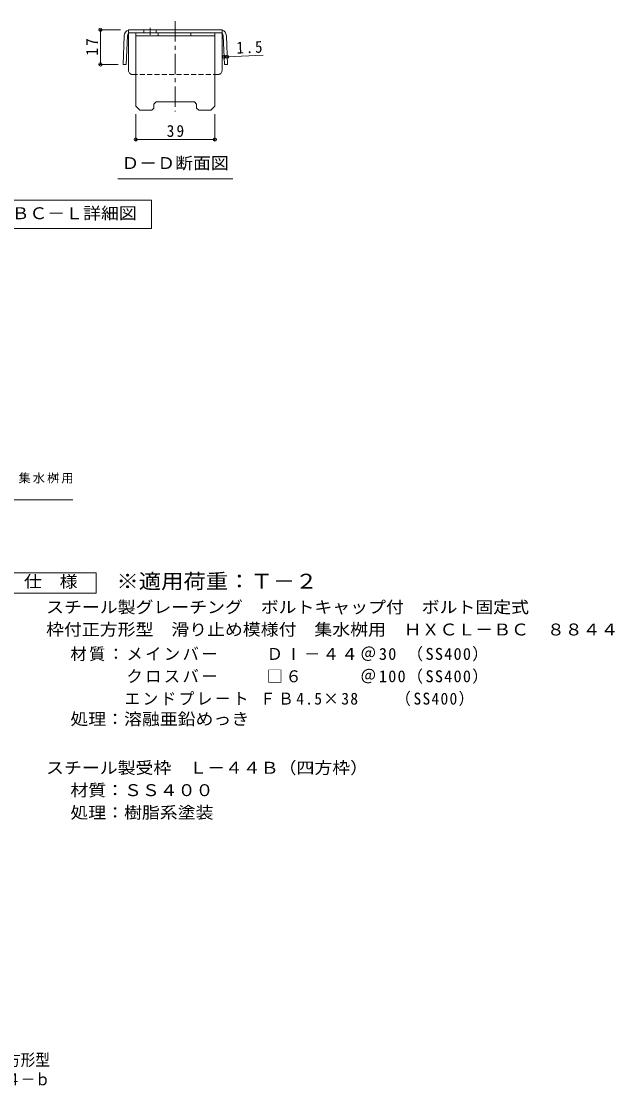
# Model space of a CAD drawing. Units: millimetres on the paper, enlarged 10 times, with parts at other scales. Extents: x -1770 to 2437, y -1938 to 1595.
# Drawn here: x 977 to 2437, y -1938 to 682 of the extents above; entities that cross this region are included whole.
import ezdxf
from ezdxf.enums import TextEntityAlignment as Align

# ---------------------------------------------------------------- set-up
doc = ezdxf.new("R2010")
doc.units = ezdxf.units.MM
doc.header["$LTSCALE"] = 10
doc.header["$PDMODE"] = 32
doc.header["$PDSIZE"] = 8
doc.linetypes.add('CHAIN1', pattern=[8, 5, -1, 1, -1])
doc.linetypes.add('DASHED1', pattern=[1.8, 1.2, -0.6])
for name, color, linetype, lineweight in [('D-4', 7, 'Continuous', 9), ('D-5', 7, 'Continuous', 9), ('D-8', 4, 'Continuous', 9), ('D-9', 2, 'Continuous', 9)]:
    doc.layers.add(name, color=color, linetype=linetype, lineweight=lineweight)
doc.layers.add('F-F_F-Fﾚｲﾔ', color=2, linetype='Continuous')
doc.styles.add('ＭＳ ゴシック', font='')
doc.styles.get('ＭＳ ゴシック').set_extended_font_data('MS Gothic')

msp = doc.modelspace()

# ---------------------------------------------------------------- linework, layer by layer
at = {"layer": 'D-4'}
for p, q in [((1168.92, 660.95), (1221.3, 660.95)), ((1171.92, 660.95), (1171.92, 575.75)), ((1476.21, 594.5), (1483.71, 594.8)), ((1483.71, 594.8), (1572.72, 598.36)), ((1168.92, 575.75), (1215.63, 575.75)), ((1258.8, 388.22), (1258.8, 453.45)), ((1453.8, 388.22), (1453.8, 453.45)), ((1258.8, 391.22), (1453.8, 391.22))]:
    msp.add_line(p, q, dxfattribs=at)
at = {"layer": 'D-4', "color": 2}
msp.add_lwpolyline([(936.3, -724.11), (936.3, -674.11), (1161.3, -674.11), (1161.3, -724.11)], close=True, dxfattribs=at)
at = {"layer": 'D-4'}
for p in [(1171.92, 660.95), (1171.92, 575.75), (1476.21, 594.5), (1483.71, 594.8), (1258.8, 391.22), (1453.8, 391.22)]:
    msp.add_point(p, dxfattribs=at)
at = {"layer": 'D-5'}
for p, q in [((1214.8, 294.74), (1497.8, 294.74)), ((626.97, 242.43), (1297.57, 242.43)), ((1297.57, 242.43), (1297.57, 172.43)), ((444.16, -494.78), (1104.16, -494.78))]:
    msp.add_line(p, q, dxfattribs=at)
msp.add_lwpolyline([(626.97, 242.43), (626.97, 172.43), (1297.57, 172.43)], dxfattribs=at)
at = {"layer": 'D-8'}
for p, q in [((1258.8, 653.45), (1453.8, 653.45)), ((1258.8, 473.45), (1258.8, 653.45)), ((1258.8, 645.95), (1453.8, 645.95)), ((1314.36, 645.95), (1314.36, 653.45)), ((1394.36, 645.95), (1394.36, 653.45)), ((1453.8, 473.45), (1453.8, 653.45)), ((1258.8, 473.45), (1268.8, 463.45)), ((1308.8, 483.45), (1403.8, 483.45)), ((1453.8, 473.45), (1443.8, 463.45)), ((1408.8, 468.45), (1413.8, 463.45)), ((1443.8, 463.45), (1413.8, 463.45))]:
    msp.add_line(p, q, dxfattribs=at)
for points in [[(1303.8, 468.45), (1303.8, 478.45), (1308.8, 483.45)], [(1408.8, 468.45), (1408.8, 478.45), (1403.8, 483.45)], [(1303.8, 468.45), (1298.8, 463.45), (1268.8, 463.45)]]:
    msp.add_lwpolyline(points, dxfattribs=at)
at = {"layer": 'D-9', "linetype": 'CHAIN1'}
for p, q in [((1356.3, 681.82), (1356.3, 460.01)), ((1294.08, 665.9), (1294.08, 648.5))]:
    msp.add_line(p, q, dxfattribs=at)
at = {"layer": 'D-9'}
for p, q in [((1471.3, 660.95), (1241.3, 660.95)), ((1279.08, 660.95), (1279.08, 653.45)), ((1309.08, 660.95), (1309.08, 653.45)), ((1230.76, 646.51), (1228.14, 575.95)), ((1238.26, 646.23), (1235.63, 575.75)), ((1241.3, 560.95), (1241.3, 651.99)), ((1466.89, 653.45), (1245.75, 653.45)), ((1471.3, 560.95), (1471.3, 651.99)), ((1474.34, 646.23), (1476.96, 575.75)), ((1481.84, 646.51), (1484.46, 575.95)), ((1235.63, 575.75), (1228.14, 575.95)), ((1476.96, 575.75), (1484.46, 575.95))]:
    msp.add_line(p, q, dxfattribs=at)
at = {"layer": 'D-9', "linetype": 'DASHED1'}
for p, q in [((1241.3, 651.99), (1241.3, 660.95)), ((1471.3, 651.99), (1471.3, 660.95)), ((1461.3, 550.95), (1251.3, 550.95))]:
    msp.add_line(p, q, dxfattribs=at)
at = {"layer": 'D-9'}
for centre, radius, start, end in [((1245.75, 645.95), 15, 107.26667, 177.86924), ((1466.85, 645.95), 15, 2.13076, 72.73333), ((1245.75, 645.95), 7.5, 126.41565, 177.86924), ((1245.75, 645.95), 7.5, 90, 126.41565), ((1466.85, 645.95), 7.5, 53.58435, 90), ((1466.85, 645.95), 7.5, 2.13076, 53.58435), ((1251.3, 560.95), 10, 180, 221.40888), ((1461.3, 560.95), 10, 318.59112, 0)]:
    msp.add_arc(centre, radius, start, end, dxfattribs=at)
at = {"layer": 'D-9', "linetype": 'DASHED1'}
for centre, start, end in [((1251.3, 560.95), 221.40888, 270), ((1461.3, 560.95), 270, 318.59112)]:
    msp.add_arc(centre, 10, start, end, dxfattribs=at)

# ---------------------------------------------------------------- texts
at = {"layer": 'D-4', "color": 2, "style": 'ＭＳ ゴシック', "width": 1.1}
for s, p in [('仕\u3000様', (983.8, -719.11)), ('処理：溶融亜鉛めっき', (1098.1, -1057.03)), ('スチール製受枠\u3000Ｌ－４４Ｂ（四方枠）', (1038.39, -1177.03)), ('材質：ＳＳ４００', (1098.1, -1232.03)), ('処理：樹脂系塗装', (1098.1, -1287.03))]:
    msp.add_text(s, height=29.33, dxfattribs=at).set_placement(p, align=Align.BOTTOM_LEFT)
at = {"layer": 'D-4', "color": 2, "char_height": 29.33, "attachment_point": 7, "style": 'ＭＳ ゴシック'}
for s, insert, rotation in [('\\T1.27;\\W0.95;17', (1165.92, 597.1), 90), ('\\T1.27;\\W0.9;1.5', (1507.53, 601.76), 2.293)]:
    msp.add_mtext(s, dxfattribs=dict(at, insert=insert, rotation=rotation))
for s, insert in [('\\T1.27;\\W0.95;39', (1335.05, 397.22)), ('\\T1.15;材質：メインバー\u3000\u3000\\~ＤⅠ－４４＠30\\~（SS400）', (1098.1, -892.03)), ('\\T1.15;\u3000\u3000\u3000クロスバー\u3000\u3000\\~□６\u3000\u3000\u3000＠100（SS400）', (1098.1, -947.03)), ('\\T1.17;\\W0.95;\u3000\u3000\u3000エンドプレート\\~ＦＢ4.5×38\\~\\~\\~\\~（SS400）', (1098.1, -1002.03))]:
    msp.add_mtext(s, dxfattribs=dict(at, insert=insert))
at = {"layer": 'D-5', "color": 2, "style": 'ＭＳ ゴシック', "width": 1.1}
for s, p in [('Ｄ－Ｄ断面図', (1223.8, 309.74)), ('ボルトキャップＢＣ－Ｌ詳細図', (645.35, 186.43)), ('スチール製グレーチング\u3000ボルトキャップ付\u3000ボルト固定式', (1038.39, -782.03)), ('枠付正方形型\u3000滑り止め模様付\u3000集水桝用\u3000ＨＸＣＬ－ＢＣ\u3000８８４４', (1038.39, -837.03))]:
    msp.add_text(s, height=29.33, dxfattribs=at).set_placement(p, align=Align.BOTTOM_LEFT)
at = {"layer": 'D-5', "color": 3, "style": 'ＭＳ ゴシック', "width": 1.1}
msp.add_text('※適用荷重：Ｔ－２', height=36.66, dxfattribs=at).set_placement((1211.3, -724.11), align=Align.BOTTOM_LEFT)
at = {"layer": 'D-5', "insert": (444.16, -454.62), "char_height": 21.99, "attachment_point": 7, "style": 'ＭＳ ゴシック'}
msp.add_mtext('\\T1.17;枠付正方形型\u3000滑り止め模様付\u3000集水桝用', dxfattribs=at)
at = {"layer": 'F-F_F-Fﾚｲﾔ', "style": 'ＭＳ ゴシック', "width": 0.9}
for s, p in [('スチール製グレーチング\u3000ボルトキャップ付\u3000ボルト固定式\u3000枠付正方形型', (-176.43, -1895.13)), ('滑り止め模様付\u3000集水桝用\u3000ＨＸＣＬ－ＢＣ\u3000８８４４－ｂ', (75.57, -1943.03))]:
    msp.add_text(s, height=29.33, dxfattribs=at).set_placement(p, align=Align.BOTTOM_LEFT)

doc.saveas('drawing.dxf')
